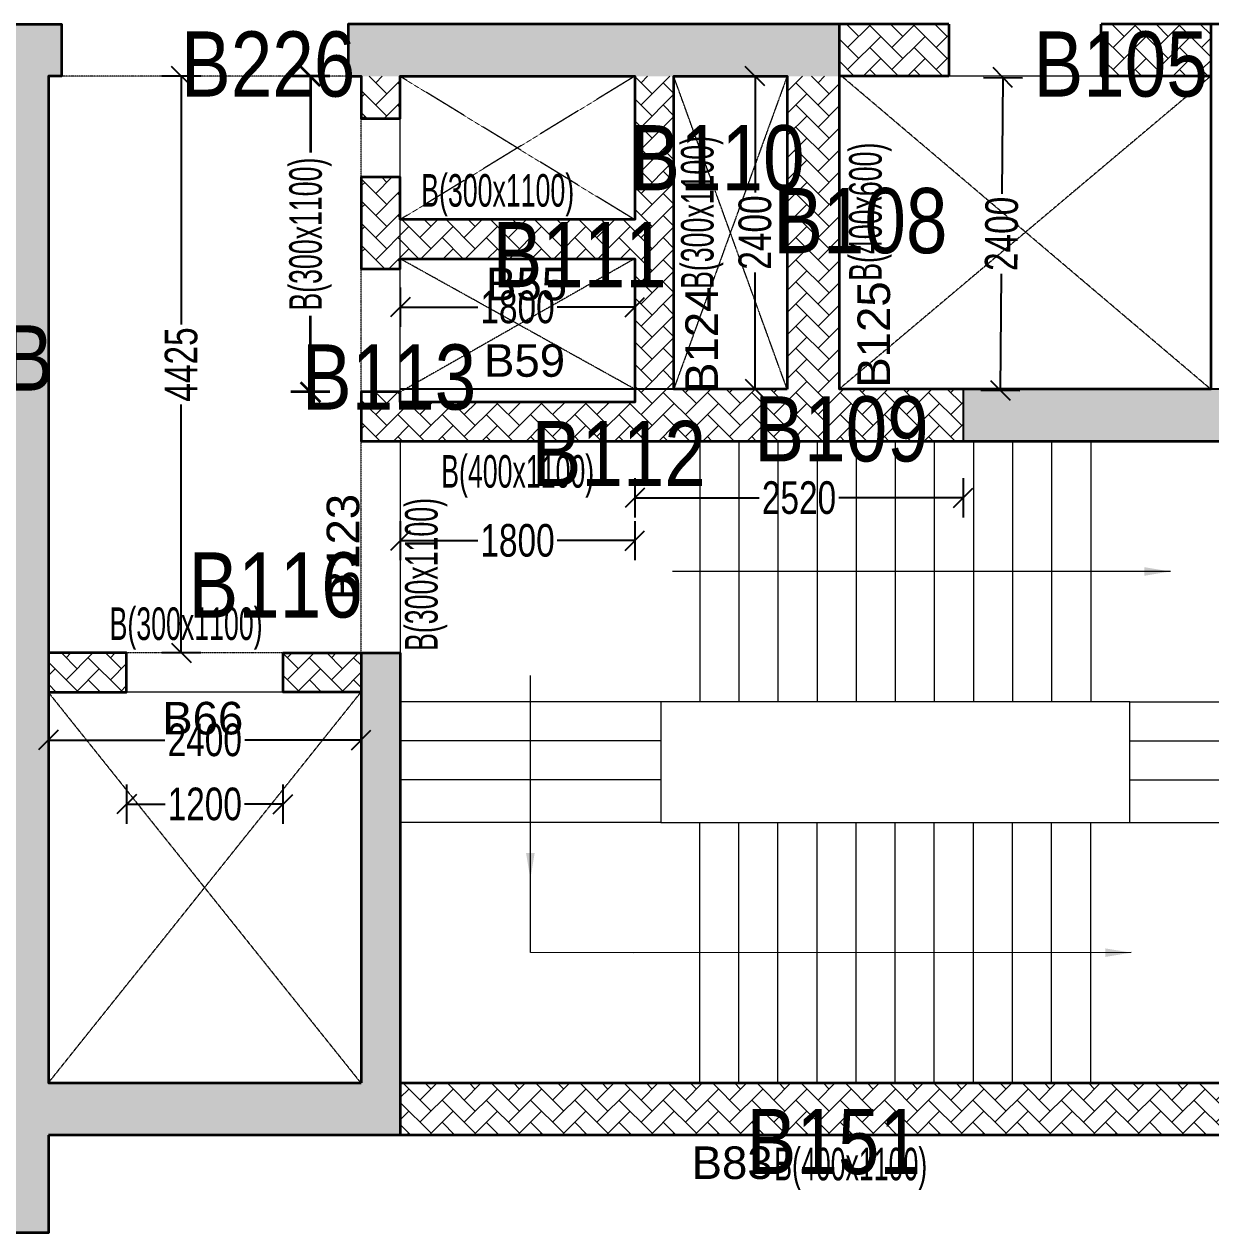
# Model space of a CAD drawing. Header units: millimetres. Extents: x 35 to 69480, y 49 to 28875.
# Drawn here: x 34476 to 43582, y 2597 to 11872 of the extents above; entities that cross this region are included whole.
import ezdxf
from ezdxf.enums import TextEntityAlignment as Align

# ---------------------------------------------------------------- set-up
doc = ezdxf.new("R2010")
doc.units = ezdxf.units.MM
doc.linetypes.add('HIDDEN', pattern=[0.375, 0.25, -0.125])
for name, color, linetype, lineweight in [('A-ANNO-DIMS', 8, 'Continuous', 15), ('A-DETL-MISC', 35, 'Continuous', 15), ('A-HIDD-ABVE', 8, 'HIDDEN', 20), ('S-BEAM', 7, 'Continuous', 18), ('S-BEAM-IDEN', 2, 'Continuous', 9), ('S-COL HATCH', 9, 'Continuous', 0), ('S-COLS', 5, 'Continuous', 35)]:
    doc.layers.add(name, color=color, linetype=linetype, lineweight=lineweight)
for name, color, linetype in [('Abhinav working', 6, 'Continuous'), ('Beam Nos', 7, 'Continuous'), ('changes', 7, 'Continuous'), ('SECTION LINE', 4, 'Continuous')]:
    doc.layers.add(name, color=color, linetype=linetype)
doc.styles.add('Dim.s & Anno.(Misc.)', font='ARIALN.TTF')
doc.styles.add('SC-BBS1', font='SansSerif')
doc.styles.add('SOBHA', font='swisscl.ttf')
doc.styles.add('Swis721 LtCn BT', font='swisscl.ttf', dxfattribs={"width": 0.9, "height": 233.355162})
doc.dimstyles.new('A-GFC-100', dxfattribs={"dimscale": 100, "dimtxt": 1.75, "dimasz": 1.5, "dimexe": 1.5, "dimexo": 0, "dimgap": 1, "dimtad": 1, "dimdsep": 46, "dimtxsty": 'Dim.s & Anno.(Misc.)', "dimblk": 'ARCHTICK', "dimcen": 0, "dimdle": 1.5, "dimclrd": 256, "dimclre": 8, "dimclrt": 6, "dimazin": 2, "dimtfac": 1, "dimtix": 1, "dimtmove": 2, "dimatfit": 3, "dimfxl": 1, "dimtolj": 1, "dimlwd": -1, "dimlwe": 9, "dimarcsym": 0})
doc.dimstyles.new('S-100', dxfattribs={"dimscale": 100, "dimtxt": 2.5, "dimasz": 1.5, "dimexe": 1.5, "dimexo": 1.5, "dimgap": 0.1, "dimtad": 0, "dimdec": 0, "dimrnd": 0.0005, "dimzin": 0, "dimdsep": 46, "dimtxsty": 'SOBHA', "dimblk": 'OBLIQUE', "dimcen": 0.09, "dimclrd": 8, "dimclre": 8, "dimclrt": 6, "dimadec": 0, "dimazin": 0, "dimtfac": 1, "dimtdec": 0, "dimtofl": 0, "dimtmove": 0, "dimatfit": 3, "dimfxl": 1.5, "dimfxlon": 1, "dimtolj": 1, "dimtzin": 0, "dimlwd": -1, "dimlwe": -1, "dimarcsym": 0})
pattern_1 = [(45, (-31802317.5, 20729084.55), (0, 169.7056275), [360, -120]), (135, (-31802232.65, 20729169.4), (1e-14, 169.7056275), [360, -120])]
pattern_2 = [(45, (-31618808, 20746156.34), (0, 169.7056275), [360, -120]), (135, (-31618723.15, 20746241.2), (1e-14, 169.7056275), [360, -120])]

# ---------------------------------------------------------------- blocks, each defined once
blk = doc.blocks.new('_ARCHTICK')
at = {"color": 0, "linetype": 'ByBlock', "const_width": 0.15}
blk.add_lwpolyline([(-0.5, -0.5), (0.5, 0.5)], dxfattribs=at)
blk = doc.blocks.new('_OBLIQUE')
at = {"color": 0, "linetype": 'ByBlock'}
blk.add_line((-0.5, -0.5), (0.5, 0.5), dxfattribs=at)
blk = doc.blocks.new('*D388')
at = {"layer": 'Defpoints', "color": 0, "transparency": 16777216}
for p in [(36672.4, 11471.8), (37062, 11471.8), (37062, 9049.3)]:
    blk.add_point(p, dxfattribs=at)
at = {"layer": 'S-COLS', "color": 8, "transparency": 16777216}
for p, q in [((36822.4, 11471.8), (36522.4, 11471.8)), ((36672.4, 11471.8), (36672.4, 10887.3)), ((36672.4, 9049.3), (36672.4, 9633.8)), ((36822.4, 9049.3), (36522.4, 9049.3))]:
    blk.add_line(p, q, dxfattribs=at)
at = {"layer": 'S-COLS', "color": 8, "transparency": 16777216, "xscale": 150, "yscale": 150, "zscale": 150}
for p, rotation in [((36672.4, 11471.8), 90), ((36672.4, 9049.3), 270)]:
    blk.add_blockref('_OBLIQUE', p, dxfattribs=dict(at, rotation=rotation))
at = {"layer": 'S-COLS', "color": 6, "transparency": 16777216, "insert": (36672.4, 10260.5), "char_height": 250, "attachment_point": 5, "rotation": 90, "style": 'SOBHA'}
blk.add_mtext('\\A1;{\\W0.8;\\C2;B(300x1100)}', dxfattribs=at)
blk = doc.blocks.new('A$Cbe320e20')
at = {"layer": 'S-COL HATCH', "transparency": 33554687}
h = blk.add_hatch(color=256, dxfattribs=at)
h.dxf.hatch_style = 1
h.paths.add_polyline_path([(24654.4, -2025.2), (24954.4, -2025.2), (24954.4, -5325.2), (24954.4, -5725.2), (22254.4, -5725.2), (22254.4, -6475.2), (21854.4, -6475.2), (21854.4, -5325.2), (21854.4, -5325.2), (21854.4, 2800), (22354.4, 2800), (22354.4, 2400), (22254.4, 2400), (22254.4, -5325.2), (22254.4, -5325.2), (24654.3, -5325.2), (24654.4, -5325.2)])
h = blk.add_hatch(color=256, dxfattribs=at)
h.dxf.hatch_style = 1
h.paths.add_polyline_path([(28324.4, 2800), (24554.3, 2800), (24554.3, 2400), (28324.4, 2400)])
at = {"layer": 'S-COL HATCH'}
h = blk.add_hatch(dxfattribs=at)
h.set_pattern_fill('AR-HBONE', color=256, scale=30)
h.set_pattern_definition(pattern_2)
h.paths.add_polyline_path([(28323.7, 2400), (28323.7, 2800), (29163.7, 2800), (29163.7, 2400), (28834.1, 2400)])
h = blk.add_hatch(dxfattribs=at)
h.set_pattern_fill('AR-HBONE', color=256, scale=30)
h.set_pattern_definition(pattern_2)
h.paths.add_polyline_path([(30333.7, 2400), (30333.7, 2800), (31173.7, 2800), (31173.7, 2400)])
h = blk.add_hatch(dxfattribs=at)
h.set_pattern_fill('AR-HBONE', color=256, scale=30)
h.set_pattern_definition(pattern_1)
h.paths.add_polyline_path([(27054.4, 2400), (26754.4, 2400), (26754.4, 1300), (24954.4, 1300), (24954.4, 1625), (24654.4, 1625), (24654.4, 922.5), (24954.4, 922.5), (24954.4, 1000), (26754.4, 1000), (26754.4, -100), (24954.4, -100), (24954.4, -22.5), (24654.4, -22.5), (24654.4, -400), (29274.4, -400), (29274.4, 0), (27054.4, 0)])
h = blk.add_hatch(dxfattribs=at)
h.set_pattern_fill('AR-HBONE', color=256, scale=30)
h.set_pattern_definition(pattern_1)
h.paths.add_polyline_path([(24954.4, 2400), (24654.4, 2400), (24654.4, 2075), (24954.4, 2075)])
h = blk.add_hatch(dxfattribs=at)
h.set_pattern_fill('AR-HBONE', color=256, scale=30)
h.set_pattern_definition(pattern_1)
h.paths.add_polyline_path([(28324.4, 0), (27924.4, 0), (27924.4, 2400), (28324.4, 2400)])
at = {"layer": 'S-COL HATCH', "transparency": 33554687}
h = blk.add_hatch(color=256, dxfattribs=at)
h.dxf.hatch_style = 1
h.paths.add_polyline_path([(31574.4, 0), (29274.4, 0), (29274.4, -400), (31574.4, -400)])
at = {"layer": 'S-COL HATCH'}
h = blk.add_hatch(dxfattribs=at)
h.set_pattern_fill('AR-HBONE', color=256, scale=30)
h.set_pattern_definition([(45, (-31802317.5, 20677155.55), (0, 169.7056275), [360, -120]), (135, (-31802232.65, 20677240.4), (1e-14, 169.7056275), [360, -120])])
h.paths.add_polyline_path([(24654.4, -2325.2), (24654.4, -2025.2), (24054.4, -2025.2), (24054.4, -2325.2)])
h.paths.add_polyline_path([(22854.4, -2325.2), (22854.4, -2025.2), (22254.4, -2025.2), (22254.4, -2325.2)])
h = blk.add_hatch(dxfattribs=at)
h.set_pattern_fill('AR-HBONE', color=256, scale=30)
h.set_pattern_definition(pattern_1)
h.paths.add_polyline_path([(32554.4, -5325.2), (24954.4, -5325.2), (24954.4, -5725.2), (32554.4, -5725.2)])
at = {"layer": 'changes'}
blk.add_lwpolyline([(31574.4, 0), (29274.4, 0), (29274.4, -400), (31574.4, -400)], close=True, dxfattribs=at)
at = {"layer": 'S-COLS'}
for p, q in [((29163.7, 2800), (28324.4, 2800)), ((29163.7, 2800), (29163.7, 2400)), ((30333.7, 2400), (30333.7, 2800)), ((32413.7, 2800), (30333.7, 2800)), ((29163.7, 2400), (28324.4, 2400)), ((31174.4, 2400), (30333.7, 2400)), ((24654.4, -2025.2), (24654.4, -5325.2)), ((24954.4, -2025.2), (24954.4, -5325.2)), ((24954.4, -5325.2), (24954.4, -5725.2))]:
    blk.add_line(p, q, dxfattribs=at)
for points in [[(21854.4, -5325.2), (21854.4, 2800), (22354.4, 2800), (22354.4, 2400), (22254.4, 2400), (22254.4, -5325.2), (24654.4, -5325.2)], [(28324.4, 2800), (24554.3, 2800), (24554.3, 2400), (24654.4, 2400), (24654.4, 2075), (24954.4, 2075), (24954.4, 2400), (25854.4, 2400), (26754.4, 2400), (26754.4, 1300), (24954.4, 1300), (24954.4, 1625), (24654.4, 1625), (24654.4, 922.5), (24954.4, 922.5), (24954.4, 1000), (26754.4, 1000), (26754.4, -100), (25854.4, -100), (24954.4, -100), (24954.4, -22.5), (24654.4, -22.5), (24654.4, -400), (26754.4, -400), (26754.4, -400), (37908.7, -400)], [(31174.4, 2800), (31174.4, 0), (28324.4, 0), (28324.4, 2800)], [(31574.4, 2800), (31174.4, 2800)], [(22254.4, -2325.2), (22854.4, -2325.2), (22854.4, -2025.2), (22254.4, -2025.2)], [(24654.4, -2325.2), (24054.4, -2325.2), (24054.4, -2025.2), (24954.4, -2025.2)], [(22254.4, -5725.2), (22254.4, -6475.2), (21854.4, -6475.2), (21854.4, -5325.2)], [(24954.4, -5325.2), (32554.4, -5325.2), (32554.4, -5725.2), (22254.4, -5725.2)]]:
    blk.add_lwpolyline(points, dxfattribs=at)
blk.add_lwpolyline([(27924.4, 0), (27054.4, 0), (27054.4, 2400), (27924.4, 2400)], close=True, dxfattribs=at)
blk = doc.blocks.new('*D246')
at = {"layer": 'Abhinav working', "color": 8, "transparency": 16777216}
for p, q in [((41836.9, 11463.7), (42136.9, 11461.2)), ((41986.9, 11462.4), (41979.5, 10569)), ((41966.9, 9062.4), (41974.4, 9955.8)), ((41816.9, 9063.7), (42116.9, 9061.2))]:
    blk.add_line(p, q, dxfattribs=at)
at = {"layer": 'Defpoints', "color": 0, "transparency": 16777216}
for p in [(40751.7, 11472.7), (41986.9, 11462.4), (40731.7, 9072.7)]:
    blk.add_point(p, dxfattribs=at)
at = {"layer": 'Abhinav working', "color": 8, "transparency": 16777216, "xscale": 150, "yscale": 150, "zscale": 150}
for p, rotation in [((41986.9, 11462.4), 89.52254630296476), ((41966.9, 9062.4), 269.5225463029648)]:
    blk.add_blockref('_OBLIQUE', p, dxfattribs=dict(at, rotation=rotation))
at = {"layer": 'Abhinav working', "color": 6, "transparency": 16777216, "insert": (41976.9, 10262.4), "char_height": 250, "attachment_point": 5, "rotation": 89.52255, "style": 'SOBHA'}
blk.add_mtext('\\A1;2400', dxfattribs=at)
blk = doc.blocks.new('*D247')
at = {"layer": 'Abhinav working', "color": 8, "transparency": 16777216}
for p, q in [((39161.7, 8387.1), (39161.7, 8087.1)), ((41681.7, 8387.1), (41681.7, 8087.1)), ((39161.7, 8237.1), (40115.1, 8237.1)), ((41681.7, 8237.1), (40728.3, 8237.1))]:
    blk.add_line(p, q, dxfattribs=at)
at = {"layer": 'Defpoints', "color": 0, "transparency": 16777216}
for p in [(39161.7, 8672.7), (41681.7, 8672.7), (41681.7, 8237.1)]:
    blk.add_point(p, dxfattribs=at)
at = {"layer": 'Abhinav working', "color": 8, "transparency": 16777216, "xscale": 150, "yscale": 150, "zscale": 150, "rotation": 180}
blk.add_blockref('_OBLIQUE', (39161.7, 8237.1), dxfattribs=at)
at = {"layer": 'Abhinav working', "color": 8, "transparency": 16777216, "xscale": 150, "yscale": 150, "zscale": 150}
blk.add_blockref('_OBLIQUE', (41681.7, 8237.1), dxfattribs=at)
at = {"layer": 'Abhinav working', "color": 6, "transparency": 16777216, "insert": (40421.7, 8237.1), "char_height": 250, "attachment_point": 5, "style": 'SOBHA'}
blk.add_mtext('\\A1;2520', dxfattribs=at)
blk = doc.blocks.new('*D248')
at = {"layer": 'Abhinav working', "color": 8, "transparency": 16777216}
for p, q in [((39934.6, 11472.7), (40234.6, 11472.7)), ((40084.6, 11472.7), (40084.6, 10579.3)), ((40084.6, 9072.7), (40084.6, 9966.1)), ((39934.6, 9072.7), (40234.6, 9072.7))]:
    blk.add_line(p, q, dxfattribs=at)
at = {"layer": 'Defpoints', "color": 0, "transparency": 16777216}
for p in [(39461.7, 11472.7), (40084.6, 11472.7), (39461.7, 9072.7)]:
    blk.add_point(p, dxfattribs=at)
at = {"layer": 'Abhinav working', "color": 8, "transparency": 16777216, "xscale": 150, "yscale": 150, "zscale": 150}
for p, rotation in [((40084.6, 11472.7), 90), ((40084.6, 9072.7), 270)]:
    blk.add_blockref('_OBLIQUE', p, dxfattribs=dict(at, rotation=rotation))
at = {"layer": 'Abhinav working', "color": 6, "transparency": 16777216, "insert": (40084.6, 10272.7), "char_height": 250, "attachment_point": 5, "rotation": 90, "style": 'SOBHA'}
blk.add_mtext('\\A1;2400', dxfattribs=at)
blk = doc.blocks.new('*D249')
at = {"layer": 'Abhinav working', "color": 8, "transparency": 16777216}
for p, q in [((37361.7, 9850.4), (37361.7, 9550.4)), ((39161.7, 9850.4), (39161.7, 9550.4)), ((37361.7, 9700.4), (37957.9, 9700.4)), ((39161.7, 9700.4), (38565.5, 9700.4))]:
    blk.add_line(p, q, dxfattribs=at)
at = {"layer": 'Defpoints', "color": 0, "transparency": 16777216}
for p in [(37361.7, 10072.7), (39161.7, 10072.7), (39161.7, 9700.4)]:
    blk.add_point(p, dxfattribs=at)
at = {"layer": 'Abhinav working', "color": 8, "transparency": 16777216, "xscale": 150, "yscale": 150, "zscale": 150, "rotation": 180}
blk.add_blockref('_OBLIQUE', (37361.7, 9700.4), dxfattribs=at)
at = {"layer": 'Abhinav working', "color": 8, "transparency": 16777216, "xscale": 150, "yscale": 150, "zscale": 150}
blk.add_blockref('_OBLIQUE', (39161.7, 9700.4), dxfattribs=at)
at = {"layer": 'Abhinav working', "color": 6, "transparency": 16777216, "insert": (38261.7, 9700.4), "char_height": 250, "attachment_point": 5, "style": 'SOBHA'}
blk.add_mtext('\\A1;1800', dxfattribs=at)
blk = doc.blocks.new('*D250')
at = {"layer": 'Abhinav working', "color": 8, "transparency": 16777216}
for p, q in [((37361.7, 8059), (37361.7, 7759)), ((39161.7, 8059), (39161.7, 7759)), ((37361.7, 7909), (37957.9, 7909)), ((39161.7, 7909), (38565.5, 7909))]:
    blk.add_line(p, q, dxfattribs=at)
at = {"layer": 'Defpoints', "color": 0, "transparency": 16777216}
for p in [(37361.7, 8672.7), (39161.7, 8672.7), (39161.7, 7909)]:
    blk.add_point(p, dxfattribs=at)
at = {"layer": 'Abhinav working', "color": 8, "transparency": 16777216, "xscale": 150, "yscale": 150, "zscale": 150, "rotation": 180}
blk.add_blockref('_OBLIQUE', (37361.7, 7909), dxfattribs=at)
at = {"layer": 'Abhinav working', "color": 8, "transparency": 16777216, "xscale": 150, "yscale": 150, "zscale": 150}
blk.add_blockref('_OBLIQUE', (39161.7, 7909), dxfattribs=at)
at = {"layer": 'Abhinav working', "color": 6, "transparency": 16777216, "insert": (38261.7, 7909), "char_height": 250, "attachment_point": 5, "style": 'SOBHA'}
blk.add_mtext('\\A1;1800', dxfattribs=at)
blk = doc.blocks.new('*D251')
at = {"layer": 'Abhinav working', "color": 8, "transparency": 16777216}
for p, q in [((35831.1, 11472.7), (35531.1, 11472.7)), ((35681.1, 11472.7), (35681.1, 9568.1)), ((35681.1, 7047.5), (35681.1, 8952.1)), ((35831.1, 7047.5), (35531.1, 7047.5))]:
    blk.add_line(p, q, dxfattribs=at)
at = {"layer": 'Defpoints', "color": 0, "transparency": 16777216}
for p in [(37361.7, 11472.7), (35681.1, 7047.5), (37361.7, 7047.5)]:
    blk.add_point(p, dxfattribs=at)
at = {"layer": 'Abhinav working', "color": 8, "transparency": 16777216, "xscale": 150, "yscale": 150, "zscale": 150}
for p, rotation in [((35681.1, 11472.7), 90), ((35681.1, 7047.5), 270)]:
    blk.add_blockref('_OBLIQUE', p, dxfattribs=dict(at, rotation=rotation))
at = {"layer": 'Abhinav working', "color": 6, "transparency": 16777216, "insert": (35681.1, 9260.1), "char_height": 250, "attachment_point": 5, "rotation": 90, "style": 'SOBHA'}
blk.add_mtext('\\A1;4425', dxfattribs=at)
blk = doc.blocks.new('*D252')
at = {"layer": 'Abhinav working', "color": 8, "transparency": 16777216}
for p, q in [((34661.7, 6527.9), (34661.7, 6227.9)), ((37061.7, 6527.9), (37061.7, 6227.9)), ((34661.7, 6377.9), (35555.1, 6377.9)), ((37061.7, 6377.9), (36168.3, 6377.9))]:
    blk.add_line(p, q, dxfattribs=at)
at = {"layer": 'Defpoints', "color": 0, "transparency": 16777216}
for p in [(34661.7, 7047.5), (37061.7, 7047.5), (37061.7, 6377.9)]:
    blk.add_point(p, dxfattribs=at)
at = {"layer": 'Abhinav working', "color": 8, "transparency": 16777216, "xscale": 150, "yscale": 150, "zscale": 150}
for p, rotation in [((34661.7, 6377.9), 180.0002046382624), ((37061.7, 6377.9), 0.0002046382623449)]:
    blk.add_blockref('_OBLIQUE', p, dxfattribs=dict(at, rotation=rotation))
at = {"layer": 'Abhinav working', "color": 6, "transparency": 16777216, "insert": (35861.7, 6377.9), "char_height": 250, "attachment_point": 5, "rotation": 0.0002, "style": 'SOBHA'}
blk.add_mtext('\\A1;2400', dxfattribs=at)
blk = doc.blocks.new('*D358')
at = {"layer": 'Abhinav working', "color": 8, "transparency": 16777216}
for p, q in [((35261.7, 6036.3), (35261.6, 5736.3)), ((36461.7, 6036.3), (36461.6, 5736.3)), ((35261.7, 5886.3), (35557.8, 5886.3)), ((36461.7, 5886.3), (36165.5, 5886.3))]:
    blk.add_line(p, q, dxfattribs=at)
at = {"layer": 'Defpoints', "color": 0, "transparency": 16777216}
for p in [(35261.7, 6747.6), (36461.7, 6747.5), (36461.7, 5886.3)]:
    blk.add_point(p, dxfattribs=at)
at = {"layer": 'Abhinav working', "color": 8, "transparency": 16777216, "xscale": 150, "yscale": 150, "zscale": 150}
for p, rotation in [((35261.7, 5886.3), 179.9968206193586), ((36461.7, 5886.3), 359.9968206193587)]:
    blk.add_blockref('_OBLIQUE', p, dxfattribs=dict(at, rotation=rotation))
at = {"layer": 'Abhinav working', "color": 6, "transparency": 16777216, "insert": (35861.7, 5886.3), "char_height": 250, "attachment_point": 5, "rotation": 359.99682, "style": 'SOBHA'}
blk.add_mtext('\\A1;1200', dxfattribs=at)

msp = doc.modelspace()

# ---------------------------------------------------------------- linework, layer by layer
at = {"layer": 'A-ANNO-DIMS', "ltscale": 500, "elevation": 0}
msp.add_lwpolyline([(39150.3, 4746.5), (38360.2, 4746.6), (38360.2, 5311.5)], dxfattribs=at)
at = {"layer": 'A-DETL-MISC'}
for p, q in [((39660.2, 8671.7), (39660.2, 6671.8)), ((39960.2, 8671.8), (39960.2, 6671.8)), ((40260.2, 8671.8), (40260.2, 6671.8)), ((40560.2, 8671.8), (40560.2, 6671.8)), ((40860.2, 8671.8), (40860.2, 6671.8)), ((41160.2, 8671.8), (41160.2, 6671.8)), ((41460.2, 8671.8), (41460.2, 6671.8)), ((41760.2, 8671.8), (41760.2, 6671.8)), ((42060.2, 8671.8), (42060.2, 6671.8)), ((42360.2, 8671.8), (42360.2, 6671.8)), ((42660.2, 8671.8), (42660.2, 6671.8)), ((39660.2, 3746.7), (39660.2, 5746.6)), ((39960.2, 3746.6), (39960.2, 5746.6)), ((40260.2, 3746.6), (40260.2, 5746.6)), ((40560.2, 3746.6), (40560.2, 5746.6)), ((40860.2, 3746.6), (40860.2, 5746.6)), ((41160.2, 3746.6), (41160.2, 5746.6)), ((41460.2, 3746.6), (41460.2, 5746.6)), ((41760.2, 3746.6), (41760.2, 5746.6)), ((42060.2, 3746.6), (42060.2, 5746.6)), ((42360.2, 3746.6), (42360.2, 5746.6)), ((42660.2, 3746.6), (42660.2, 5746.6))]:
    msp.add_line(p, q, dxfattribs=at)
at = {"layer": 'A-DETL-MISC', "elevation": 0}
for points in [[(39360.2, 6671.8), (37360.2, 6671.8)], [(42960.2, 6671.8), (44960.2, 6671.8)], [(39360.2, 6371.8), (37360.2, 6371.8)], [(42960.2, 6371.8), (44960.2, 6371.8)], [(39360.2, 6071.8), (37360.2, 6071.8)], [(42960.2, 6071.8), (44960.2, 6071.8)], [(39360.2, 5746.6), (37360.2, 5746.6)], [(42960.2, 5746.6), (44960.2, 5746.6)]]:
    msp.add_lwpolyline(points, dxfattribs=at)
msp.add_lwpolyline([(39360.2, 6671.8), (39360.2, 5746.6), (42960.2, 5746.6), (42960.2, 6671.8)], close=True, dxfattribs=at)
at = {"layer": 'A-HIDD-ABVE', "linetype": 'HIDDEN'}
for p, q in [((39160.2, 11471.8), (37360.2, 10371.8)), ((39160.2, 10371.8), (37360.2, 11471.8)), ((40330.2, 11471.8), (39460.2, 9071.8)), ((40330.2, 9071.8), (39460.2, 11471.8)), ((43580.2, 11471.8), (40730.2, 9071.8)), ((43580.2, 9071.8), (40750.2, 11471.8)), ((39160.2, 9071.8), (37360.2, 10071.8)), ((39160.2, 10071.8), (37362, 9049.3)), ((37060.2, 6746.6), (34660.2, 3746.6)), ((37060.2, 3746.6), (34660.2, 6746.6))]:
    msp.add_line(p, q, dxfattribs=at)
at = {"layer": 'S-BEAM', "linetype": 'HIDDEN'}
for p, q in [((36960.2, 11471.8), (34760.2, 11471.8)), ((37062, 9049.3), (37062, 11471.8)), ((37060.2, 8671.8), (37060.2, 7046.6)), ((36460.2, 7046.6), (35260.2, 7046.6))]:
    msp.add_line(p, q, dxfattribs=at)
at = {"layer": 'S-BEAM'}
for p, q in [((37362, 9049.3), (37362, 11471.8)), ((43580.2, 11471.8), (40732, 11471.8)), ((37360.2, 8671.8), (37360.2, 7046.6)), ((36460.2, 6746.6), (35260.2, 6746.6))]:
    msp.add_line(p, q, dxfattribs=at)
at = {"layer": 'SECTION LINE'}
msp.add_line((39462, 9071.8), (37362, 9071.8), dxfattribs=at)

# ---------------------------------------------------------------- block references
at = {"layer": 'S-COLS'}
msp.add_blockref('A$Cbe320e20', (12407.7, 9071.8), dxfattribs=at)

# ---------------------------------------------------------------- texts
at = {"layer": 'Abhinav working', "char_height": 500, "attachment_point": 1, "style": 'Dim.s & Anno.(Misc.)'}
for s, insert in [('B226', (35679.2, 11816, 0)), ('B105', (42221, 11816, 0)), ('B110', (39126.8, 11096.9, 0)), ('B108', (40223.5, 10614.3, 0)), ('B111', (38069.4, 10353.4, 0)), ('B185B^I', (32979.3, 9560.2)), ('B113', (36607.2, 9414.2, 0)), ('B109', (40079.2, 9016, 0)), ('B112', (38369.6, 8827.1, 0)), ('B116', (35736.5, 7818.4, 0)), ('B151', (40019.6, 3547.7, 0))]:
    msp.add_mtext_dynamic_manual_height_columns(s, width=21149.247, gutter_width=5423.5, heights=[0], dxfattribs=dict(at, insert=insert))
at = {"layer": 'Beam Nos', "style": 'SC-BBS1'}
for s, p in [('B55', (38330.3, 9677.6)), ('B59', (38315.8, 9090.9, 0)), ('B66', (35846.4, 6346.2)), ('B83', (39908.6, 2934.6, 0))]:
    msp.add_text(s, height=250, dxfattribs=at).set_placement(p, align=Align.BOTTOM_CENTER)
for s, p in [('B124', (39874.6, 9450.2)), ('B125', (41195.6, 9490.2)), ('B123', (37122, 7859.2))]:
    msp.add_text(s, height=250, rotation=90, dxfattribs=at).set_placement(p, align=Align.BOTTOM_CENTER)
at = {"layer": 'S-BEAM-IDEN', "style": 'Swis721 LtCn BT', "width": 0.8}
for s, rotation, p in [('B(300x1100)', 90, (39766, 9839.9)), ('B(400x600)', 90, (41056.5, 9902.5, 0)), ('B(400x1100)', 360, (37676, 8314.7)), ('B(300x1100)', 90, (37648.3, 7061.9)), ('B(400x1100)', 360, (40231.7, 2999.3))]:
    msp.add_text(s, height=250, rotation=rotation, dxfattribs=at).set_placement(p)
for p in [(37522.6, 10471.2), (35131.5, 7146)]:
    msp.add_text('B(300x1100)', height=250, dxfattribs=at).set_placement(p)

# ---------------------------------------------------------------- dimensions: what is measured, and where the dimension line sits
at = {"layer": 'Abhinav working'}
for p1, p2, distance, picture, middle in [((37361.7, 11472.7, 0), (37361.7, 7047.5, 0), -1680.6, '*D251', (35681.1, 9260.1)), ((39461.7, 9072.7, 0), (39461.7, 11472.7, 0), -622.9, '*D248', (40084.6, 10272.7)), ((40731.7, 9072.7, 0), (40751.7, 11472.7, 0), -1235.3, '*D246', (41976.9, 10262.4)), ((37361.7, 10072.7, 0), (39161.7, 10072.7, 0), -372.3, '*D249', (38261.7, 9700.4)), ((37361.7, 8672.7, 0), (39161.7, 8672.7, 0), -763.8, '*D250', (38261.7, 7909)), ((39161.7, 8672.7, 0), (41681.7, 8672.7, 0), -435.6, '*D247', (40421.7, 8237.1)), ((34661.7, 7047.5, 0), (37061.7, 7047.5, 0), -669.6, '*D252', (35861.7, 6377.9))]:
    dim = msp.add_aligned_dim(p1=p1, p2=p2, distance=distance, dimstyle='S-100', dxfattribs=at)
    dim.commit()
    dim.dimension.update_dxf_attribs({"geometry": picture, "text_midpoint": middle})
at = {"layer": 'Abhinav working', "color": 3}
dim = msp.add_aligned_dim(p1=(35261.7, 6747.6, 0), p2=(36461.7, 6747.5, 0), distance=-861.2, dimstyle='S-100', dxfattribs=at)
dim.commit()
dim.dimension.update_dxf_attribs({"geometry": '*D358', "text_midpoint": (35861.7, 5886.3, 0)})
at = {"layer": 'S-COLS'}
dim = msp.add_linear_dim(base=(36672.4, 11471.8), p1=(37062, 9049.3), p2=(37062, 11471.8), angle=90, text='{\\W0.8;\\C2;B(300x1100)}', dimstyle='S-100', dxfattribs=at)
dim.commit()
dim.dimension.update_dxf_attribs({"geometry": '*D388', "text_midpoint": (36672.4, 10260.5)})

# ---------------------------------------------------------------- leaders
at = {"layer": 'A-ANNO-DIMS', "ltscale": 500}
for points in [[(43271.8, 7671.8), (39450.3, 7671.7)], [(38360.2, 5311.5), (38360.2, 6873)], [(42971.8, 4746.6), (39150.3, 4746.5)]]:
    msp.add_leader(points, dimstyle='A-GFC-100', override={"dimasz": 2, "dimtad": 0, "dimfxl": 0.18, "dimarcsym": 1}, dxfattribs=at)

doc.saveas('drawing.dxf')
